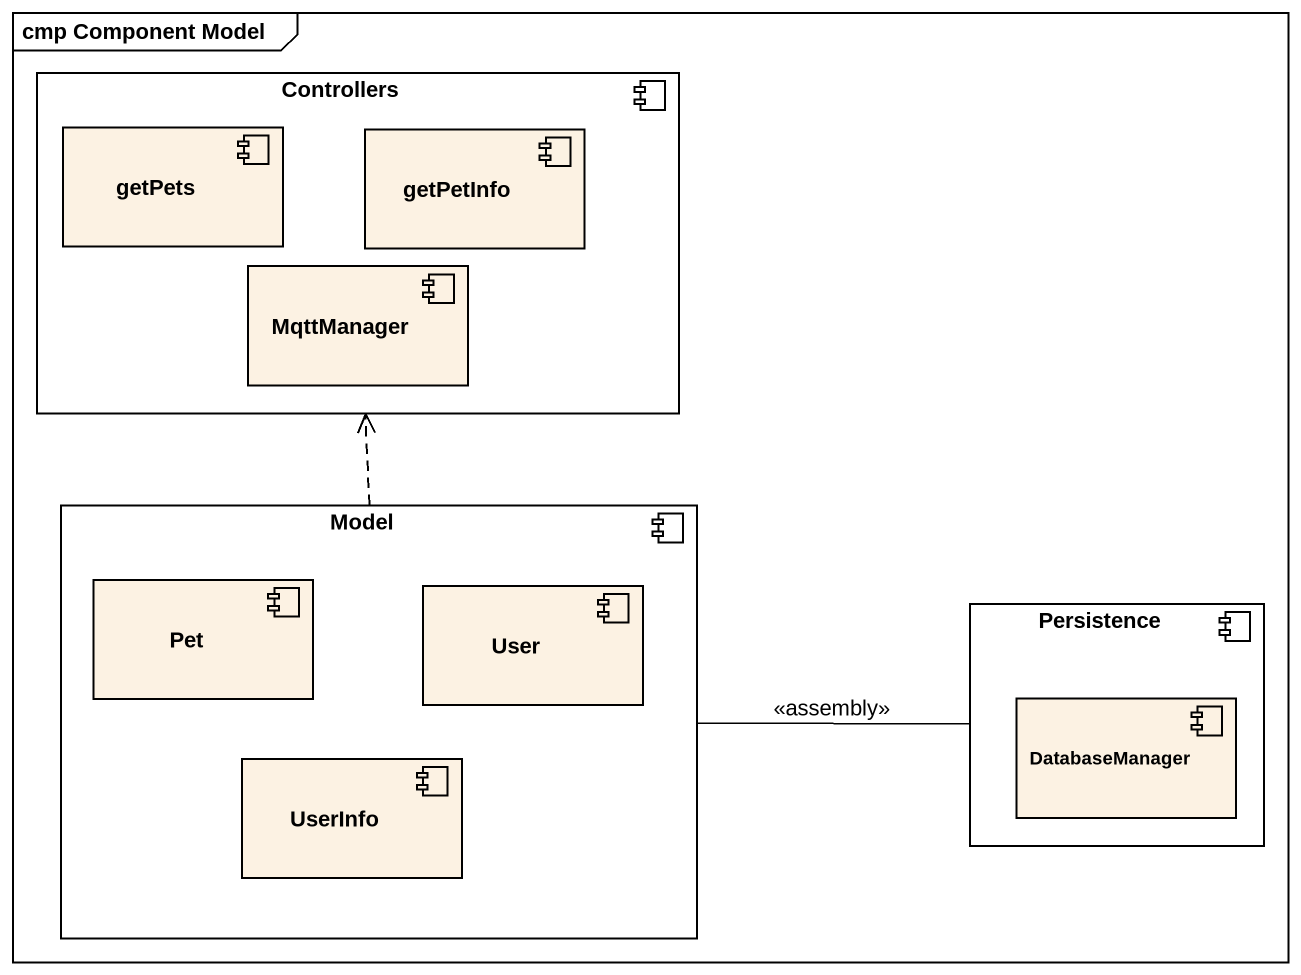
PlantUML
@startuml
mainframe cmp Component Model
component Controllers {
  component getPets
  component getPetInfo
  component MqttManager
}
component Model {
  component Pet
  component User
  component UserInfo
}
component Persistence {
  component DatabaseManager
}
Model .up.> Controllers
Persistence -left- Model : <<assembly>>
@enduml
